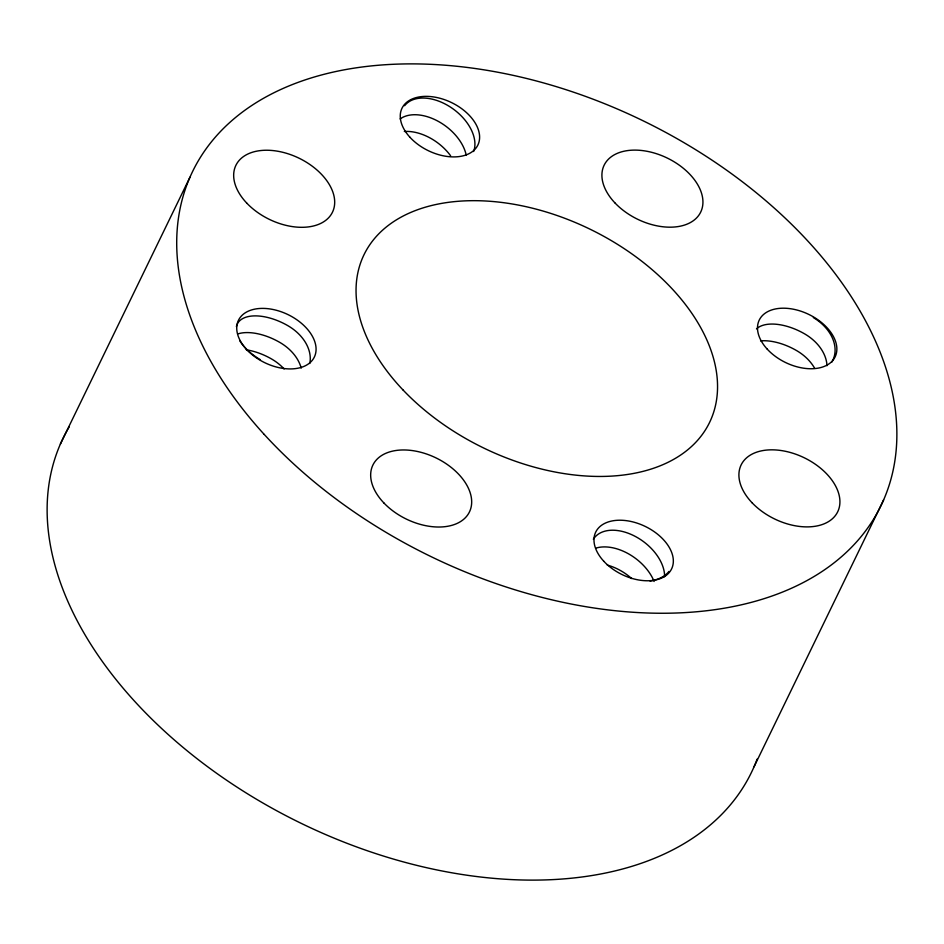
<?xml version="1.0" encoding="UTF-8"?>
<svg xmlns="http://www.w3.org/2000/svg" width="944" height="944" viewBox="0 0 944 944"><rect width="100%" height="100%" fill="white"/><g stroke="black" fill="none" stroke-linecap="round" stroke-linejoin="round"><path stroke-width="1.42" d="M60.381 444.081L189.968 177.201M754.032 766.799L883.619 499.919M757.147 759.082A382.603 242.337 25.9 0 1 302.505 823.982A382.603 242.337 25.9 0 1 69.219 426.83M826.979 365.729A41.701 30.727 24.3 0 0 805.232 334.223A41.701 21.547 27.2 0 0 756.474 328.901M814.542 368.101A41.701 30.727 24.3 0 0 797.137 350.908A41.701 21.547 27.2 0 0 760.545 340.878M813.327 317.55A41.701 30.727 24.3 0 1 831.794 362.154M404.598 105.728A41.701 26.739 36.6 0 1 450.984 107.451A41.701 26.739 36.6 0 1 473.628 151.524M400.15 118.909A41.701 26.739 36.6 0 1 438.453 121.446A41.701 26.739 36.6 0 1 466.277 155.406M404.339 131.487A41.701 26.739 36.6 0 1 450.607 155.772M246.396 349.835A41.701 21.547 27.2 0 1 272.309 359.416A41.701 30.727 24.3 0 1 284.109 368.962M260.225 359.652A41.701 21.547 27.2 0 1 239.717 340.666M236.389 326.6A41.701 21.547 27.2 0 1 288.51 326.058A41.701 30.727 24.3 0 1 309.774 363.487M301.207 368.113A41.701 30.727 24.3 0 0 280.403 342.755A41.701 21.547 27.2 0 0 238.395 333.739M596.301 548.004A41.701 26.739 36.6 0 1 654.121 581.48M664.611 576.725A41.701 26.739 36.6 0 0 636.232 536.935A41.701 26.739 36.6 0 0 594.283 537.903A41.701 25.535 15.5 0 0 593.351 539.248M607.287 565.09A41.701 26.739 36.6 0 1 631.713 578.566M668.966 571.439A41.701 25.535 15.5 0 1 650.015 581.032M264.226 434.429A382.603 242.337 25.9 0 0 876.858 513.56A382.603 242.337 25.9 0 0 469.286 67.708A382.603 242.337 25.9 0 0 264.226 434.429M403.112 390.061A192.069 121.658 25.9 0 0 709.003 423.596A192.069 121.658 25.9 0 0 498.255 202.04A192.069 121.658 25.9 0 0 403.112 390.061M383.984 503.058A53.666 33.996 25.9 0 0 469.369 512.096A53.666 33.996 25.9 0 0 410.133 450.312A53.666 33.996 25.9 0 0 383.984 503.058M752.226 502.928A53.666 33.996 25.9 0 0 837.611 511.967A53.666 33.996 25.9 0 0 778.387 450.182A53.666 33.996 25.9 0 0 752.226 502.928M615.24 203.22A53.666 33.996 25.9 0 0 700.625 212.247A53.666 33.996 25.9 0 0 641.401 150.462A53.666 33.996 25.9 0 0 615.24 203.22M246.998 203.349A53.666 33.996 25.9 0 0 332.382 212.376A53.666 33.996 25.9 0 0 273.158 150.592A53.666 33.996 25.9 0 0 246.998 203.349M246.36 349.221A42.173 26.715 25.9 0 0 313.88 357.941A42.173 26.715 25.9 0 0 268.957 308.806A42.173 26.715 25.9 0 0 246.36 349.221M409.885 137.199A42.173 26.715 25.9 0 0 477.416 145.919A42.173 26.715 25.9 0 0 432.494 96.784A42.173 26.715 25.9 0 0 409.885 137.199M767.142 349.044A42.173 26.715 25.9 0 0 834.661 357.764A42.173 26.715 25.9 0 0 789.739 308.617A42.173 26.715 25.9 0 0 767.142 349.044M603.617 561.066A42.173 26.715 25.9 0 0 671.137 569.787A42.173 26.715 25.9 0 0 626.214 520.64A42.173 26.715 25.9 0 0 603.617 561.066"/></g></svg>
